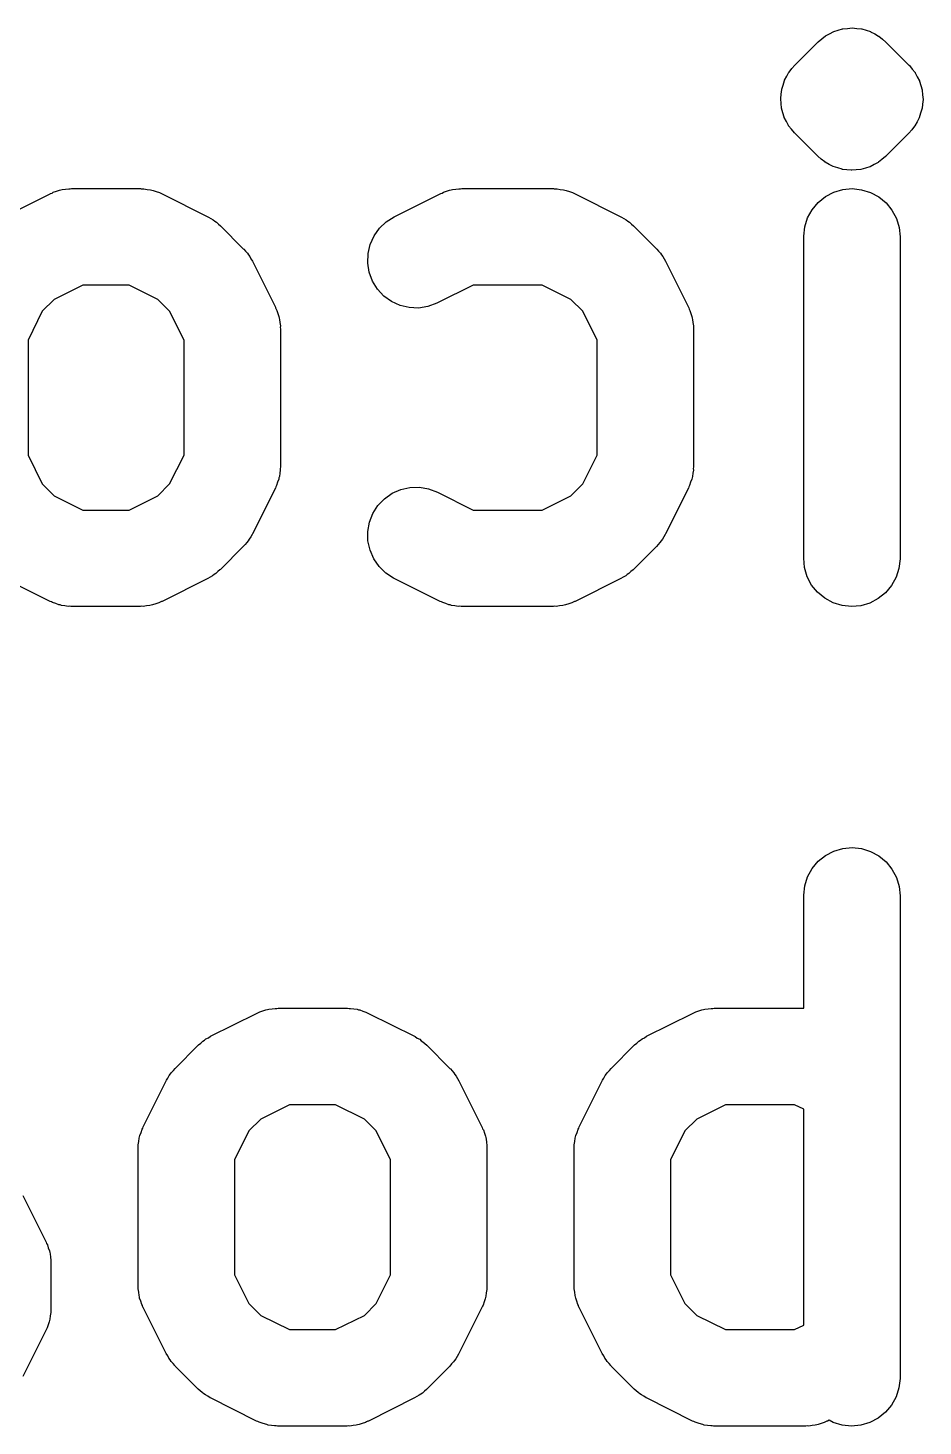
# Model space of a CAD drawing. Extents: x 5 to 6.69, y -5.5 to -3.89.
# Drawn here: x 5.2445 to 5.3176, y -4.4332 to -4.319 of the extents above; entities that cross this region are included whole.
import ezdxf

# ---------------------------------------------------------------- set-up
doc = ezdxf.new("R2010")
doc.units = 0
doc.header["$MEASUREMENT"] = 0
doc.layers.add('BLACK', color=7, linetype='CONTINUOUS')

msp = doc.modelspace()

# ---------------------------------------------------------------- linework, layer by layer
at = {"layer": 'BLACK', "linetype": 'CONTINUOUS'}
for p, q in [((5.31105, -4.31906), (5.31142, -4.31903)), ((5.31142, -4.31903), (5.31179, -4.31899)), ((5.31142, -4.31903), (5.31142, -4.31903)), ((5.31179, -4.31899), (5.3118, -4.31899)), ((5.31179, -4.31899), (5.31179, -4.31899)), ((5.3118, -4.31899), (5.31181, -4.31899)), ((5.31181, -4.31899), (5.31181, -4.31899)), ((5.31181, -4.31899), (5.31218, -4.31903)), ((5.31218, -4.31903), (5.31218, -4.31903)), ((5.31218, -4.31903), (5.31255, -4.31907)), ((5.30711, -4.32202), (5.30899, -4.32014)), ((5.30899, -4.32014), (5.30901, -4.32013)), ((5.30901, -4.32013), (5.30901, -4.32012)), ((5.30901, -4.32012), (5.30902, -4.32012)), ((5.30901, -4.32013), (5.30901, -4.32013)), ((5.30902, -4.32012), (5.30903, -4.32011)), ((5.30902, -4.32012), (5.30902, -4.32012)), ((5.30902, -4.32012), (5.30902, -4.32012)), ((5.30903, -4.32011), (5.30931, -4.31988)), ((5.30931, -4.31988), (5.30961, -4.31964)), ((5.30961, -4.31964), (5.30962, -4.31963)), ((5.30961, -4.31964), (5.30961, -4.31964)), ((5.30962, -4.31963), (5.30962, -4.31963)), ((5.30962, -4.31963), (5.30963, -4.31963)), ((5.30963, -4.31963), (5.30995, -4.31946)), ((5.30995, -4.31946), (5.31029, -4.31928)), ((5.31029, -4.31928), (5.31029, -4.31928)), ((5.31029, -4.31928), (5.3103, -4.31928)), ((5.3103, -4.31928), (5.31031, -4.31928)), ((5.31031, -4.31927), (5.31066, -4.31917)), ((5.31031, -4.31928), (5.31031, -4.31927)), ((5.31066, -4.31917), (5.31102, -4.31906)), ((5.31102, -4.31906), (5.31103, -4.31906)), ((5.31103, -4.31906), (5.31104, -4.31906)), ((5.31104, -4.31906), (5.31104, -4.31906)), ((5.31104, -4.31906), (5.31105, -4.31906)), ((5.31255, -4.31907), (5.31256, -4.31907)), ((5.31256, -4.31907), (5.31257, -4.31907)), ((5.31257, -4.31907), (5.31257, -4.31907)), ((5.31257, -4.31907), (5.31258, -4.31907)), ((5.31258, -4.31907), (5.31293, -4.31918)), ((5.31293, -4.31918), (5.31329, -4.31929)), ((5.31329, -4.31929), (5.31329, -4.3193)), ((5.31329, -4.3193), (5.3133, -4.3193)), ((5.3133, -4.3193), (5.31331, -4.3193)), ((5.31331, -4.3193), (5.31331, -4.3193)), ((5.31331, -4.3193), (5.31364, -4.31948)), ((5.31364, -4.31948), (5.31396, -4.31966)), ((5.31396, -4.31966), (5.31397, -4.31966)), ((5.31397, -4.31966), (5.31398, -4.31966)), ((5.31398, -4.31966), (5.31398, -4.31967)), ((5.31398, -4.31967), (5.31399, -4.31967)), ((5.31399, -4.31967), (5.31427, -4.31991)), ((5.31427, -4.31991), (5.31456, -4.32014)), ((5.31456, -4.32014), (5.31643, -4.32202)), ((5.30664, -4.32259), (5.30688, -4.3223)), ((5.30688, -4.3223), (5.30711, -4.32202)), ((5.31643, -4.32202), (5.31645, -4.32204)), ((5.31645, -4.32204), (5.31645, -4.32204)), ((5.31645, -4.32204), (5.31645, -4.32204)), ((5.31645, -4.32204), (5.31647, -4.32206)), ((5.31647, -4.32206), (5.3167, -4.32235)), ((5.3167, -4.32235), (5.31694, -4.32264)), ((5.30615, -4.32365), (5.30626, -4.32329)), ((5.30626, -4.32329), (5.30627, -4.32328)), ((5.30627, -4.32326), (5.30645, -4.32294)), ((5.30627, -4.32328), (5.30627, -4.32326)), ((5.30645, -4.32294), (5.30663, -4.32261)), ((5.30663, -4.32261), (5.30664, -4.3226)), ((5.30664, -4.3226), (5.30664, -4.32259)), ((5.31694, -4.32264), (5.31694, -4.32265)), ((5.31694, -4.32265), (5.31695, -4.32266)), ((5.31695, -4.32266), (5.31712, -4.32299)), ((5.31712, -4.32299), (5.31729, -4.32332)), ((5.31729, -4.32332), (5.3173, -4.32333)), ((5.3173, -4.32333), (5.3173, -4.32334)), ((5.3173, -4.32334), (5.31741, -4.3237)), ((5.30596, -4.32476), (5.306, -4.3244)), ((5.306, -4.3244), (5.30604, -4.32402)), ((5.30604, -4.324), (5.30615, -4.32365)), ((5.30604, -4.32401), (5.30604, -4.324)), ((5.30604, -4.32402), (5.30604, -4.32401)), ((5.31741, -4.3237), (5.31751, -4.32405)), ((5.31751, -4.32405), (5.31751, -4.32407)), ((5.31751, -4.32407), (5.31752, -4.32408)), ((5.31752, -4.32408), (5.31755, -4.32445)), ((5.31755, -4.32445), (5.31759, -4.32482)), ((5.30596, -4.32478), (5.30596, -4.32476)), ((5.30596, -4.32479), (5.30596, -4.32478)), ((5.306, -4.32516), (5.30596, -4.32479)), ((5.30603, -4.32553), (5.306, -4.32516)), ((5.30603, -4.32554), (5.30603, -4.32553)), ((5.30603, -4.32555), (5.30603, -4.32554)), ((5.30614, -4.32591), (5.30603, -4.32555)), ((5.3175, -4.32561), (5.31739, -4.32596)), ((5.31751, -4.32558), (5.3175, -4.32559)), ((5.3175, -4.32559), (5.3175, -4.32561)), ((5.31755, -4.32521), (5.31751, -4.32558)), ((5.31759, -4.32484), (5.31755, -4.32521)), ((5.31759, -4.32482), (5.31758, -4.32483)), ((5.31758, -4.32483), (5.31759, -4.32484)), ((5.30624, -4.32627), (5.30614, -4.32591)), ((5.30625, -4.32628), (5.30624, -4.32627)), ((5.30625, -4.32629), (5.30625, -4.32628)), ((5.30643, -4.32662), (5.30625, -4.32629)), ((5.3066, -4.32695), (5.30643, -4.32662)), ((5.30661, -4.32696), (5.3066, -4.32695)), ((5.30661, -4.32697), (5.30661, -4.32696)), ((5.30685, -4.32726), (5.30661, -4.32697)), ((5.3169, -4.32702), (5.31667, -4.3273)), ((5.31691, -4.327), (5.3169, -4.32702)), ((5.31692, -4.32699), (5.31691, -4.327)), ((5.3171, -4.32666), (5.31692, -4.32699)), ((5.31727, -4.32634), (5.3171, -4.32666)), ((5.31728, -4.32633), (5.31727, -4.32634)), ((5.31739, -4.32596), (5.31728, -4.32632)), ((5.31728, -4.32632), (5.31728, -4.32633)), ((5.30708, -4.32755), (5.30685, -4.32726)), ((5.30709, -4.32757), (5.30708, -4.32755)), ((5.3071, -4.32757), (5.30709, -4.32757)), ((5.30711, -4.32759), (5.3071, -4.32757)), ((5.3071, -4.32757), (5.3071, -4.32757)), ((5.30899, -4.32946), (5.30711, -4.32759)), ((5.31643, -4.32759), (5.31456, -4.32946)), ((5.31667, -4.3273), (5.31643, -4.32759)), ((5.30927, -4.3297), (5.30899, -4.32946)), ((5.30956, -4.32993), (5.30927, -4.3297)), ((5.30957, -4.32994), (5.30956, -4.32993)), ((5.30958, -4.32995), (5.30957, -4.32994)), ((5.30957, -4.32994), (5.30957, -4.32994)), ((5.30991, -4.33013), (5.30958, -4.32995)), ((5.30958, -4.32995), (5.30958, -4.32995)), ((5.31024, -4.3303), (5.30991, -4.33013)), ((5.31025, -4.33031), (5.31024, -4.3303)), ((5.31024, -4.3303), (5.31024, -4.3303)), ((5.31026, -4.33031), (5.31025, -4.33031)), ((5.31025, -4.33031), (5.31025, -4.33031)), ((5.31062, -4.33042), (5.31026, -4.33031)), ((5.31097, -4.33053), (5.31062, -4.33042)), ((5.31288, -4.33044), (5.31252, -4.33054)), ((5.31324, -4.33033), (5.31288, -4.33044)), ((5.31325, -4.33033), (5.31324, -4.33033)), ((5.31324, -4.33033), (5.31324, -4.33033)), ((5.31326, -4.33032), (5.31325, -4.33033)), ((5.31325, -4.33033), (5.31325, -4.33033)), ((5.31359, -4.33015), (5.31326, -4.33032)), ((5.31392, -4.32998), (5.31359, -4.33015)), ((5.31393, -4.32997), (5.31392, -4.32998)), ((5.31392, -4.32998), (5.31392, -4.32998)), ((5.31394, -4.32996), (5.31393, -4.32997)), ((5.31393, -4.32997), (5.31393, -4.32997)), ((5.31423, -4.32973), (5.31394, -4.32996)), ((5.31452, -4.3295), (5.31423, -4.32973)), ((5.31453, -4.32949), (5.31452, -4.3295)), ((5.31454, -4.32948), (5.31453, -4.32949)), ((5.31453, -4.32949), (5.31453, -4.32949)), ((5.31453, -4.32949), (5.31453, -4.32949)), ((5.31456, -4.32946), (5.31454, -4.32948)), ((5.31454, -4.32948), (5.31454, -4.32948)), ((5.31454, -4.32948), (5.31454, -4.32948)), ((5.31098, -4.33053), (5.31097, -4.33053)), ((5.31099, -4.33054), (5.31098, -4.33053)), ((5.31098, -4.33053), (5.31098, -4.33053)), ((5.311, -4.33054), (5.31099, -4.33054)), ((5.31136, -4.33057), (5.311, -4.33054)), ((5.31137, -4.33058), (5.31136, -4.33057)), ((5.31173, -4.33061), (5.31137, -4.33058)), ((5.31174, -4.33061), (5.31173, -4.33061)), ((5.31175, -4.33061), (5.31174, -4.33061)), ((5.31176, -4.33061), (5.31175, -4.33061)), ((5.31175, -4.33061), (5.31175, -4.33061)), ((5.31212, -4.33058), (5.31176, -4.33061)), ((5.31213, -4.33058), (5.31212, -4.33058)), ((5.3125, -4.33055), (5.31213, -4.33058)), ((5.31251, -4.33055), (5.3125, -4.33055)), ((5.3125, -4.33055), (5.3125, -4.33055)), ((5.31252, -4.33054), (5.31251, -4.33055)), ((5.31252, -4.33054), (5.31252, -4.33054)), ((5.24252, -4.33441), (5.24627, -4.33253)), ((5.24627, -4.33253), (5.24632, -4.33251)), ((5.24632, -4.33251), (5.24643, -4.33247)), ((5.24643, -4.33247), (5.24653, -4.33241)), ((5.24653, -4.33241), (5.24679, -4.33233)), ((5.24679, -4.33233), (5.24704, -4.33224)), ((5.24704, -4.33224), (5.24716, -4.33222)), ((5.24716, -4.33222), (5.24727, -4.33219)), ((5.24727, -4.33219), (5.24753, -4.33216)), ((5.24753, -4.33216), (5.2478, -4.33212)), ((5.2478, -4.33212), (5.24792, -4.33213)), ((5.24792, -4.33213), (5.24803, -4.33211)), ((5.24803, -4.33211), (5.25366, -4.33211)), ((5.25366, -4.33211), (5.25371, -4.33212)), ((5.25371, -4.33212), (5.25383, -4.33213)), ((5.25383, -4.33213), (5.25394, -4.33213)), ((5.25394, -4.33213), (5.25421, -4.33217)), ((5.25421, -4.33217), (5.25447, -4.3322)), ((5.25447, -4.3322), (5.25458, -4.33224)), ((5.25458, -4.33224), (5.2547, -4.33226)), ((5.2547, -4.33226), (5.25495, -4.33235)), ((5.25495, -4.33235), (5.25521, -4.33243)), ((5.25521, -4.33243), (5.25531, -4.33249)), ((5.25531, -4.33249), (5.25542, -4.33253)), ((5.25542, -4.33253), (5.25917, -4.33441)), ((5.27439, -4.33441), (5.27814, -4.33253)), ((5.27814, -4.33253), (5.27819, -4.33251)), ((5.27819, -4.33251), (5.2783, -4.33247)), ((5.2783, -4.33247), (5.2784, -4.33241)), ((5.2784, -4.33241), (5.27866, -4.33233)), ((5.27866, -4.33233), (5.27891, -4.33224)), ((5.27891, -4.33224), (5.27903, -4.33222)), ((5.27903, -4.33222), (5.27914, -4.33219)), ((5.27914, -4.33219), (5.27941, -4.33216)), ((5.27941, -4.33216), (5.27967, -4.33212)), ((5.27967, -4.33212), (5.27979, -4.33213)), ((5.27979, -4.33213), (5.2799, -4.33211)), ((5.2799, -4.33211), (5.2874, -4.33211)), ((5.2874, -4.33211), (5.28746, -4.33212)), ((5.28746, -4.33212), (5.28757, -4.33213)), ((5.28757, -4.33213), (5.28769, -4.33213)), ((5.28769, -4.33213), (5.28795, -4.33217)), ((5.28795, -4.33217), (5.28822, -4.3322)), ((5.28822, -4.3322), (5.28833, -4.33224)), ((5.28833, -4.33224), (5.28844, -4.33226)), ((5.28844, -4.33226), (5.2887, -4.33235)), ((5.2887, -4.33235), (5.28895, -4.33243)), ((5.28895, -4.33243), (5.28905, -4.33249)), ((5.28905, -4.33249), (5.28916, -4.33253)), ((5.28916, -4.33253), (5.29291, -4.33441)), ((5.30962, -4.33276), (5.3103, -4.3324)), ((5.3103, -4.3324), (5.31104, -4.33218)), ((5.31104, -4.33218), (5.3118, -4.33211)), ((5.3118, -4.33211), (5.31257, -4.3322)), ((5.31257, -4.3322), (5.3133, -4.33242)), ((5.3133, -4.33242), (5.31398, -4.33279)), ((5.30815, -4.3345), (5.30853, -4.33383)), ((5.30853, -4.33383), (5.30902, -4.33324)), ((5.30902, -4.33324), (5.30962, -4.33276)), ((5.31398, -4.33279), (5.31457, -4.33328)), ((5.31457, -4.33328), (5.31505, -4.33387)), ((5.31505, -4.33387), (5.31541, -4.33455)), ((5.25917, -4.33441), (5.25921, -4.33443)), ((5.25921, -4.33443), (5.2594, -4.33455)), ((5.2594, -4.33455), (5.2596, -4.33465)), ((5.2596, -4.33465), (5.25972, -4.33476)), ((5.25972, -4.33476), (5.25986, -4.33485)), ((5.25986, -4.33485), (5.26002, -4.335)), ((5.26002, -4.335), (5.26019, -4.33514)), ((5.27318, -4.33534), (5.27374, -4.33481)), ((5.27374, -4.33481), (5.27439, -4.33441)), ((5.29291, -4.33441), (5.29296, -4.33443)), ((5.29296, -4.33443), (5.29315, -4.33455)), ((5.29315, -4.33455), (5.29334, -4.33465)), ((5.29334, -4.33465), (5.29347, -4.33476)), ((5.29347, -4.33476), (5.29361, -4.33485)), ((5.29361, -4.33485), (5.29376, -4.335)), ((5.29376, -4.335), (5.29394, -4.33514)), ((5.30792, -4.33523), (5.30815, -4.3345)), ((5.31541, -4.33455), (5.31564, -4.33529)), ((5.26019, -4.33514), (5.26206, -4.33702)), ((5.27242, -4.33667), (5.27274, -4.33597)), ((5.27274, -4.33597), (5.27318, -4.33534)), ((5.29394, -4.33514), (5.29581, -4.33702)), ((5.30784, -4.336), (5.30792, -4.33523)), ((5.30784, -4.33605), (5.30784, -4.336)), ((5.30784, -4.3623), (5.30784, -4.33605)), ((5.31564, -4.33529), (5.31571, -4.33605)), ((5.31571, -4.33605), (5.31571, -4.3623)), ((5.26206, -4.33702), (5.2621, -4.33706)), ((5.2621, -4.33706), (5.26224, -4.33723)), ((5.26224, -4.33723), (5.26239, -4.33739)), ((5.27225, -4.33742), (5.27242, -4.33667)), ((5.29581, -4.33702), (5.29585, -4.33706)), ((5.29585, -4.33706), (5.29599, -4.33723)), ((5.29599, -4.33723), (5.29614, -4.33739)), ((5.26239, -4.33739), (5.26248, -4.33753)), ((5.26248, -4.33753), (5.26258, -4.33766)), ((5.26258, -4.33766), (5.26268, -4.33785)), ((5.26268, -4.33785), (5.2628, -4.33804)), ((5.2628, -4.33804), (5.26468, -4.34179)), ((5.27222, -4.33819), (5.27225, -4.33742)), ((5.27235, -4.33894), (5.27222, -4.33819)), ((5.29614, -4.33739), (5.29623, -4.33753)), ((5.29623, -4.33753), (5.29633, -4.33766)), ((5.29633, -4.33766), (5.29643, -4.33785)), ((5.29643, -4.33785), (5.29655, -4.33804)), ((5.29655, -4.33804), (5.29842, -4.34179)), ((5.27262, -4.33966), (5.27235, -4.33894)), ((5.24896, -4.33999), (5.24661, -4.34116)), ((5.25273, -4.33999), (5.24896, -4.33999)), ((5.25507, -4.34116), (5.25273, -4.33999)), ((5.27302, -4.34032), (5.27262, -4.33966)), ((5.27355, -4.34088), (5.27302, -4.34032)), ((5.28083, -4.33999), (5.27791, -4.34145)), ((5.28647, -4.33999), (5.28083, -4.33999)), ((5.28882, -4.34116), (5.28647, -4.33999)), ((5.24661, -4.34116), (5.24564, -4.34213)), ((5.25604, -4.34213), (5.25507, -4.34116)), ((5.26468, -4.34179), (5.2647, -4.34184)), ((5.2647, -4.34184), (5.26474, -4.34195)), ((5.27417, -4.34133), (5.27355, -4.34088)), ((5.27487, -4.34165), (5.27417, -4.34133)), ((5.27562, -4.34183), (5.27487, -4.34165)), ((5.27638, -4.34186), (5.27562, -4.34183)), ((5.27714, -4.34174), (5.27638, -4.34186)), ((5.27786, -4.34147), (5.27714, -4.34174)), ((5.27791, -4.34145), (5.27786, -4.34147)), ((5.28979, -4.34213), (5.28882, -4.34116)), ((5.29842, -4.34179), (5.29845, -4.34184)), ((5.29845, -4.34184), (5.29849, -4.34195)), ((5.24564, -4.34213), (5.24447, -4.34448)), ((5.25722, -4.34448), (5.25604, -4.34213)), ((5.26474, -4.34195), (5.26479, -4.34205)), ((5.26479, -4.34205), (5.26487, -4.34231)), ((5.26487, -4.34231), (5.26497, -4.34256)), ((5.26497, -4.34256), (5.26498, -4.34268)), ((5.26498, -4.34268), (5.26502, -4.34279)), ((5.26502, -4.34279), (5.26504, -4.34305)), ((5.29096, -4.34448), (5.28979, -4.34213)), ((5.29849, -4.34195), (5.29854, -4.34205)), ((5.29854, -4.34205), (5.29862, -4.34231)), ((5.29862, -4.34231), (5.29871, -4.34256)), ((5.29871, -4.34256), (5.29873, -4.34268)), ((5.29873, -4.34268), (5.29876, -4.34279)), ((5.29876, -4.34279), (5.29879, -4.34305)), ((5.26504, -4.34305), (5.26509, -4.34332)), ((5.26509, -4.34332), (5.26508, -4.34344)), ((5.26508, -4.34344), (5.26509, -4.34355)), ((5.26509, -4.34355), (5.26509, -4.3548)), ((5.29879, -4.34305), (5.29883, -4.34332)), ((5.29883, -4.34332), (5.29883, -4.34344)), ((5.29883, -4.34344), (5.29884, -4.34355)), ((5.29884, -4.34355), (5.29884, -4.3548)), ((5.24447, -4.34448), (5.24447, -4.35387)), ((5.25722, -4.35387), (5.25722, -4.34448)), ((5.29096, -4.35387), (5.29096, -4.34448)), ((5.24447, -4.35387), (5.24564, -4.35622)), ((5.25604, -4.35622), (5.25722, -4.35387)), ((5.28979, -4.35622), (5.29096, -4.35387)), ((5.26504, -4.35535), (5.26501, -4.35562)), ((5.26508, -4.35509), (5.26504, -4.35535)), ((5.26509, -4.35485), (5.26508, -4.35497)), ((5.26508, -4.35497), (5.26508, -4.35509)), ((5.26509, -4.3548), (5.26509, -4.35485)), ((5.29878, -4.35535), (5.29875, -4.35562)), ((5.29883, -4.35509), (5.29878, -4.35535)), ((5.29884, -4.35485), (5.29882, -4.35497)), ((5.29882, -4.35497), (5.29883, -4.35509)), ((5.29884, -4.3548), (5.29884, -4.35485)), ((5.24564, -4.35622), (5.24661, -4.35719)), ((5.25507, -4.35719), (5.25604, -4.35622)), ((5.26468, -4.35656), (5.2628, -4.36031)), ((5.26472, -4.35645), (5.26468, -4.35656)), ((5.26477, -4.35635), (5.26472, -4.35645)), ((5.26485, -4.35609), (5.26477, -4.35635)), ((5.26495, -4.35584), (5.26485, -4.35609)), ((5.26497, -4.35573), (5.26495, -4.35584)), ((5.26501, -4.35562), (5.26497, -4.35573)), ((5.27422, -4.35699), (5.27492, -4.35668)), ((5.27492, -4.35668), (5.27567, -4.35652)), ((5.27567, -4.35652), (5.27644, -4.3565)), ((5.27644, -4.3565), (5.2772, -4.35663)), ((5.2772, -4.35663), (5.27791, -4.3569)), ((5.28882, -4.35719), (5.28979, -4.35622)), ((5.29842, -4.35656), (5.29655, -4.36031)), ((5.29846, -4.35645), (5.29842, -4.35656)), ((5.29852, -4.35635), (5.29846, -4.35645)), ((5.2986, -4.35609), (5.29852, -4.35635)), ((5.2987, -4.35584), (5.2986, -4.35609)), ((5.29872, -4.35573), (5.2987, -4.35584)), ((5.29875, -4.35562), (5.29872, -4.35573)), ((5.24661, -4.35719), (5.24896, -4.35836)), ((5.25273, -4.35836), (5.25507, -4.35719)), ((5.27306, -4.35799), (5.27359, -4.35744)), ((5.27359, -4.35744), (5.27422, -4.35699)), ((5.27791, -4.3569), (5.28083, -4.35836)), ((5.28647, -4.35836), (5.28882, -4.35719)), ((5.24896, -4.35836), (5.25273, -4.35836)), ((5.27236, -4.35935), (5.27264, -4.35864)), ((5.27264, -4.35864), (5.27306, -4.35799)), ((5.28083, -4.35836), (5.28647, -4.35836)), ((5.27223, -4.36011), (5.27236, -4.35935)), ((5.27224, -4.36088), (5.27223, -4.36011)), ((5.2622, -4.36116), (5.26206, -4.36133)), ((5.26236, -4.361), (5.2622, -4.36116)), ((5.26245, -4.36087), (5.26236, -4.361)), ((5.26255, -4.36074), (5.26245, -4.36087)), ((5.26266, -4.36054), (5.26255, -4.36074)), ((5.26278, -4.36036), (5.26266, -4.36054)), ((5.2628, -4.36031), (5.26278, -4.36036)), ((5.27241, -4.36163), (5.27224, -4.36088)), ((5.29595, -4.36116), (5.29581, -4.36133)), ((5.2961, -4.361), (5.29595, -4.36116)), ((5.29619, -4.36087), (5.2961, -4.361)), ((5.2963, -4.36074), (5.29619, -4.36087)), ((5.2964, -4.36054), (5.2963, -4.36074)), ((5.29652, -4.36036), (5.2964, -4.36054)), ((5.29655, -4.36031), (5.29652, -4.36036)), ((5.26206, -4.36133), (5.26019, -4.36321)), ((5.27271, -4.36233), (5.27241, -4.36163)), ((5.27315, -4.36297), (5.27271, -4.36233)), ((5.29581, -4.36133), (5.29394, -4.36321)), ((5.30791, -4.36306), (5.30784, -4.3623)), ((5.31571, -4.36235), (5.31562, -4.36312)), ((5.31571, -4.3623), (5.31571, -4.36235)), ((5.25982, -4.36354), (5.25968, -4.36362)), ((5.25998, -4.36338), (5.25982, -4.36354)), ((5.26015, -4.36325), (5.25998, -4.36338)), ((5.26019, -4.36321), (5.26015, -4.36325)), ((5.2737, -4.3635), (5.27315, -4.36297)), ((5.27434, -4.36392), (5.2737, -4.3635)), ((5.29356, -4.36354), (5.29342, -4.36362)), ((5.29372, -4.36338), (5.29356, -4.36354)), ((5.2939, -4.36325), (5.29372, -4.36338)), ((5.29394, -4.36321), (5.2939, -4.36325)), ((5.30813, -4.3638), (5.30791, -4.36306)), ((5.31562, -4.36312), (5.31539, -4.36385)), ((5.24627, -4.36582), (5.24252, -4.36395)), ((5.25917, -4.36395), (5.25542, -4.36582)), ((5.25935, -4.36383), (5.25917, -4.36395)), ((5.25955, -4.36373), (5.25935, -4.36383)), ((5.25968, -4.36362), (5.25955, -4.36373)), ((5.27439, -4.36395), (5.27434, -4.36392)), ((5.27814, -4.36582), (5.27439, -4.36395)), ((5.29291, -4.36395), (5.28916, -4.36582)), ((5.2931, -4.36383), (5.29291, -4.36395)), ((5.2933, -4.36373), (5.2931, -4.36383)), ((5.29342, -4.36362), (5.2933, -4.36373)), ((5.30849, -4.36448), (5.30813, -4.3638)), ((5.30898, -4.36507), (5.30849, -4.36448)), ((5.31502, -4.36452), (5.31453, -4.36511)), ((5.31539, -4.36385), (5.31502, -4.36452)), ((5.24638, -4.36586), (5.24627, -4.36582)), ((5.24648, -4.36592), (5.24638, -4.36586)), ((5.25537, -4.36584), (5.25526, -4.36588)), ((5.25542, -4.36582), (5.25537, -4.36584)), ((5.27825, -4.36586), (5.27814, -4.36582)), ((5.27835, -4.36592), (5.27825, -4.36586)), ((5.28911, -4.36584), (5.289, -4.36588)), ((5.28916, -4.36582), (5.28911, -4.36584)), ((5.30957, -4.36556), (5.30898, -4.36507)), ((5.31025, -4.36593), (5.30957, -4.36556)), ((5.31393, -4.36559), (5.31325, -4.36595)), ((5.31453, -4.36511), (5.31393, -4.36559)), ((5.24674, -4.366), (5.24648, -4.36592)), ((5.24699, -4.36609), (5.24674, -4.366)), ((5.2471, -4.36611), (5.24699, -4.36609)), ((5.24721, -4.36615), (5.2471, -4.36611)), ((5.24748, -4.36618), (5.24721, -4.36615)), ((5.24775, -4.36623), (5.24748, -4.36618)), ((5.24786, -4.36622), (5.24775, -4.36623)), ((5.24798, -4.36624), (5.24786, -4.36622)), ((5.24803, -4.36624), (5.24798, -4.36624)), ((5.25366, -4.36624), (5.24803, -4.36624)), ((5.25377, -4.36622), (5.25366, -4.36624)), ((5.25389, -4.36623), (5.25377, -4.36622)), ((5.25415, -4.36619), (5.25389, -4.36623)), ((5.25442, -4.36616), (5.25415, -4.36619)), ((5.25453, -4.36613), (5.25442, -4.36616)), ((5.25465, -4.36611), (5.25453, -4.36613)), ((5.2549, -4.36602), (5.25465, -4.36611)), ((5.25516, -4.36594), (5.2549, -4.36602)), ((5.25526, -4.36588), (5.25516, -4.36594)), ((5.27861, -4.366), (5.27835, -4.36592)), ((5.27886, -4.36609), (5.27861, -4.366)), ((5.27897, -4.36611), (5.27886, -4.36609)), ((5.27908, -4.36615), (5.27897, -4.36611)), ((5.27935, -4.36618), (5.27908, -4.36615)), ((5.27962, -4.36623), (5.27935, -4.36618)), ((5.27973, -4.36622), (5.27962, -4.36623)), ((5.27985, -4.36624), (5.27973, -4.36622)), ((5.2799, -4.36624), (5.27985, -4.36624)), ((5.2874, -4.36624), (5.2799, -4.36624)), ((5.28752, -4.36622), (5.2874, -4.36624)), ((5.28763, -4.36623), (5.28752, -4.36622)), ((5.2879, -4.36619), (5.28763, -4.36623)), ((5.28817, -4.36616), (5.2879, -4.36619)), ((5.28828, -4.36613), (5.28817, -4.36616)), ((5.28839, -4.36611), (5.28828, -4.36613)), ((5.28864, -4.36602), (5.28839, -4.36611)), ((5.2889, -4.36594), (5.28864, -4.36602)), ((5.289, -4.36588), (5.2889, -4.36594)), ((5.31098, -4.36616), (5.31025, -4.36593)), ((5.31175, -4.36624), (5.31098, -4.36616)), ((5.31251, -4.36617), (5.31175, -4.36624)), ((5.31325, -4.36595), (5.31251, -4.36617)), ((5.30962, -4.38656), (5.3103, -4.38621)), ((5.3103, -4.38621), (5.31104, -4.38599)), ((5.31104, -4.38599), (5.3118, -4.38592)), ((5.3118, -4.38592), (5.31257, -4.386)), ((5.31257, -4.386), (5.3133, -4.38623)), ((5.3133, -4.38623), (5.31398, -4.38659)), ((5.30853, -4.38763), (5.30902, -4.38704)), ((5.30902, -4.38704), (5.30962, -4.38656)), ((5.31398, -4.38659), (5.31457, -4.38708)), ((5.31457, -4.38708), (5.31505, -4.38768)), ((5.30792, -4.38904), (5.30815, -4.38831)), ((5.30815, -4.38831), (5.30853, -4.38763)), ((5.31505, -4.38768), (5.31541, -4.38836)), ((5.31541, -4.38836), (5.31564, -4.38909)), ((5.30784, -4.3898), (5.30792, -4.38904)), ((5.30784, -4.38986), (5.30784, -4.3898)), ((5.31564, -4.38909), (5.31571, -4.38986)), ((5.30784, -4.39904), (5.30784, -4.38986)), ((5.31571, -4.38986), (5.31571, -4.42923)), ((5.25939, -4.40133), (5.26314, -4.39946)), ((5.26314, -4.39946), (5.26319, -4.39944)), ((5.26319, -4.39944), (5.2633, -4.3994)), ((5.2633, -4.3994), (5.2634, -4.39934)), ((5.2634, -4.39934), (5.26366, -4.39926)), ((5.26366, -4.39926), (5.26391, -4.39917)), ((5.26391, -4.39917), (5.26403, -4.39915)), ((5.26403, -4.39915), (5.26414, -4.39912)), ((5.26414, -4.39912), (5.26441, -4.39909)), ((5.26441, -4.39909), (5.26467, -4.39905)), ((5.26467, -4.39905), (5.26479, -4.39906)), ((5.26479, -4.39906), (5.2649, -4.39904)), ((5.2649, -4.39904), (5.27053, -4.39904)), ((5.27053, -4.39904), (5.27058, -4.39904)), ((5.27058, -4.39904), (5.2707, -4.39906)), ((5.2707, -4.39906), (5.27081, -4.39905)), ((5.27081, -4.39905), (5.27108, -4.3991)), ((5.27108, -4.3991), (5.27135, -4.39913)), ((5.27135, -4.39913), (5.27146, -4.39916)), ((5.27146, -4.39916), (5.27157, -4.39918)), ((5.27157, -4.39918), (5.27182, -4.39928)), ((5.27182, -4.39928), (5.27208, -4.39936)), ((5.27208, -4.39936), (5.27218, -4.39942)), ((5.27218, -4.39942), (5.27229, -4.39946)), ((5.27229, -4.39946), (5.27604, -4.40133)), ((5.29501, -4.40133), (5.29876, -4.39946)), ((5.29876, -4.39946), (5.29881, -4.39944)), ((5.29881, -4.39944), (5.29892, -4.3994)), ((5.29892, -4.3994), (5.29902, -4.39934)), ((5.29902, -4.39934), (5.29928, -4.39926)), ((5.29928, -4.39926), (5.29953, -4.39917)), ((5.29953, -4.39917), (5.29965, -4.39915)), ((5.29965, -4.39915), (5.29976, -4.39912)), ((5.29976, -4.39912), (5.30003, -4.39909)), ((5.30003, -4.39909), (5.30029, -4.39905)), ((5.30029, -4.39905), (5.30041, -4.39906)), ((5.30041, -4.39906), (5.30052, -4.39904)), ((5.30052, -4.39904), (5.30784, -4.39904)), ((5.2565, -4.40395), (5.25837, -4.40207)), ((5.25837, -4.40207), (5.25841, -4.40203)), ((5.25841, -4.40203), (5.25858, -4.4019)), ((5.25858, -4.4019), (5.25874, -4.40174)), ((5.25874, -4.40174), (5.25888, -4.40166)), ((5.25888, -4.40166), (5.25901, -4.40155)), ((5.25901, -4.40155), (5.25921, -4.40145)), ((5.25921, -4.40145), (5.25939, -4.40133)), ((5.27604, -4.40133), (5.27609, -4.40136)), ((5.27609, -4.40136), (5.27627, -4.40148)), ((5.27627, -4.40148), (5.27647, -4.40158)), ((5.27647, -4.40158), (5.27659, -4.40169)), ((5.27659, -4.40169), (5.27673, -4.40178)), ((5.27673, -4.40178), (5.27689, -4.40193)), ((5.27689, -4.40193), (5.27706, -4.40207)), ((5.27706, -4.40207), (5.27894, -4.40395)), ((5.29212, -4.40395), (5.29399, -4.40207)), ((5.29399, -4.40207), (5.29403, -4.40203)), ((5.29403, -4.40203), (5.2942, -4.4019)), ((5.2942, -4.4019), (5.29436, -4.40174)), ((5.29436, -4.40174), (5.2945, -4.40166)), ((5.2945, -4.40166), (5.29463, -4.40155)), ((5.29463, -4.40155), (5.29483, -4.40145)), ((5.29483, -4.40145), (5.29501, -4.40133)), ((5.2559, -4.40474), (5.25601, -4.40454)), ((5.25601, -4.40454), (5.25611, -4.40441)), ((5.25611, -4.40441), (5.2562, -4.40428)), ((5.2562, -4.40428), (5.25636, -4.40412)), ((5.25636, -4.40412), (5.2565, -4.40395)), ((5.27894, -4.40395), (5.27898, -4.40399)), ((5.27898, -4.40399), (5.27911, -4.40416)), ((5.27911, -4.40416), (5.27927, -4.40432)), ((5.27927, -4.40432), (5.27935, -4.40446)), ((5.27935, -4.40446), (5.27945, -4.40459)), ((5.27945, -4.40459), (5.27956, -4.40478)), ((5.29152, -4.40474), (5.29163, -4.40454)), ((5.29163, -4.40454), (5.29173, -4.40441)), ((5.29173, -4.40441), (5.29182, -4.40428)), ((5.29182, -4.40428), (5.29198, -4.40412)), ((5.29198, -4.40412), (5.29212, -4.40395)), ((5.25388, -4.40872), (5.25576, -4.40497)), ((5.25576, -4.40497), (5.25578, -4.40492)), ((5.25578, -4.40492), (5.2559, -4.40474)), ((5.27956, -4.40478), (5.27967, -4.40497)), ((5.27967, -4.40497), (5.28155, -4.40872)), ((5.2895, -4.40872), (5.29138, -4.40497)), ((5.29138, -4.40497), (5.2914, -4.40492)), ((5.2914, -4.40492), (5.29152, -4.40474)), ((5.26583, -4.40692), (5.26349, -4.40809)), ((5.2696, -4.40692), (5.26583, -4.40692)), ((5.27195, -4.40809), (5.2696, -4.40692)), ((5.30145, -4.40692), (5.29911, -4.40809)), ((5.30709, -4.40692), (5.30145, -4.40692)), ((5.30784, -4.40729), (5.30709, -4.40692)), ((5.26349, -4.40809), (5.26252, -4.40906)), ((5.27292, -4.40906), (5.27195, -4.40809)), ((5.29911, -4.40809), (5.29814, -4.40906)), ((5.30784, -4.42492), (5.30784, -4.40729)), ((5.25361, -4.40944), (5.25371, -4.40919)), ((5.25371, -4.40919), (5.25379, -4.40893)), ((5.25379, -4.40893), (5.25384, -4.40883)), ((5.25384, -4.40883), (5.25388, -4.40872)), ((5.26252, -4.40906), (5.26134, -4.41141)), ((5.27409, -4.41141), (5.27292, -4.40906)), ((5.28155, -4.40872), (5.28157, -4.40877)), ((5.28157, -4.40877), (5.28161, -4.40888)), ((5.28161, -4.40888), (5.28167, -4.40898)), ((5.28167, -4.40898), (5.28175, -4.40924)), ((5.28175, -4.40924), (5.28184, -4.40949)), ((5.28923, -4.40944), (5.28933, -4.40919)), ((5.28933, -4.40919), (5.28941, -4.40893)), ((5.28941, -4.40893), (5.28946, -4.40883)), ((5.28946, -4.40883), (5.2895, -4.40872)), ((5.29814, -4.40906), (5.29696, -4.41141)), ((5.25347, -4.41042), (5.25348, -4.41031)), ((5.25348, -4.41019), (5.25352, -4.40993)), ((5.25348, -4.41031), (5.25348, -4.41019)), ((5.25352, -4.40993), (5.25355, -4.40966)), ((5.25355, -4.40966), (5.25359, -4.40955)), ((5.25359, -4.40955), (5.25361, -4.40944)), ((5.28184, -4.40949), (5.28186, -4.4096)), ((5.28186, -4.4096), (5.28189, -4.40972)), ((5.28189, -4.40972), (5.28192, -4.40998)), ((5.28192, -4.40998), (5.28196, -4.41025)), ((5.28196, -4.41025), (5.28195, -4.41036)), ((5.28195, -4.41036), (5.28196, -4.41048)), ((5.28909, -4.41042), (5.2891, -4.41031)), ((5.2891, -4.41019), (5.28914, -4.40993)), ((5.2891, -4.41031), (5.2891, -4.41019)), ((5.28914, -4.40993), (5.28917, -4.40966)), ((5.28917, -4.40966), (5.28921, -4.40955)), ((5.28921, -4.40955), (5.28923, -4.40944)), ((5.25347, -4.41048), (5.25347, -4.41042)), ((5.25347, -4.42173), (5.25347, -4.41048)), ((5.26134, -4.41141), (5.26134, -4.4208)), ((5.27409, -4.4208), (5.27409, -4.41141)), ((5.28196, -4.41048), (5.28196, -4.42173)), ((5.28909, -4.41048), (5.28909, -4.41042)), ((5.28909, -4.42173), (5.28909, -4.41048)), ((5.29696, -4.41141), (5.29696, -4.4208)), ((5.24405, -4.41434), (5.24593, -4.41809)), ((5.24593, -4.41809), (5.24595, -4.41814)), ((5.24595, -4.41814), (5.24599, -4.41825)), ((5.24599, -4.41825), (5.24605, -4.41835)), ((5.24605, -4.41835), (5.24613, -4.41861)), ((5.24613, -4.41861), (5.24622, -4.41886)), ((5.24622, -4.41886), (5.24624, -4.41898)), ((5.24624, -4.41898), (5.24627, -4.41909)), ((5.24627, -4.41909), (5.2463, -4.41936)), ((5.2463, -4.41936), (5.24634, -4.41962)), ((5.24634, -4.41962), (5.24633, -4.41974)), ((5.24633, -4.41974), (5.24634, -4.41985)), ((5.24634, -4.41985), (5.24634, -4.4236)), ((5.25348, -4.42184), (5.25347, -4.42173)), ((5.26134, -4.4208), (5.26252, -4.42315)), ((5.27292, -4.42315), (5.27409, -4.4208)), ((5.28196, -4.42178), (5.28195, -4.4219)), ((5.28196, -4.42173), (5.28196, -4.42178)), ((5.2891, -4.42184), (5.28909, -4.42173)), ((5.29696, -4.4208), (5.29814, -4.42315)), ((5.25348, -4.42196), (5.25348, -4.42184)), ((5.25352, -4.42223), (5.25348, -4.42196)), ((5.25354, -4.42249), (5.25352, -4.42223)), ((5.25358, -4.4226), (5.25354, -4.42249)), ((5.25359, -4.42272), (5.25358, -4.4226)), ((5.25369, -4.42297), (5.25359, -4.42272)), ((5.28182, -4.42277), (5.28173, -4.42302)), ((5.28184, -4.42266), (5.28182, -4.42277)), ((5.28188, -4.42255), (5.28184, -4.42266)), ((5.28191, -4.42228), (5.28188, -4.42255)), ((5.28195, -4.42201), (5.28191, -4.42228)), ((5.28195, -4.4219), (5.28195, -4.42201)), ((5.2891, -4.42196), (5.2891, -4.42184)), ((5.28914, -4.42223), (5.2891, -4.42196)), ((5.28916, -4.42249), (5.28914, -4.42223)), ((5.2892, -4.4226), (5.28916, -4.42249)), ((5.28922, -4.42272), (5.2892, -4.4226)), ((5.28931, -4.42297), (5.28922, -4.42272)), ((5.24633, -4.42389), (5.24629, -4.42415)), ((5.24634, -4.42366), (5.24633, -4.42377)), ((5.24633, -4.42377), (5.24633, -4.42389)), ((5.24634, -4.4236), (5.24634, -4.42366)), ((5.25377, -4.42323), (5.25369, -4.42297)), ((5.25382, -4.42333), (5.25377, -4.42323)), ((5.25386, -4.42344), (5.25382, -4.42333)), ((5.25388, -4.42349), (5.25386, -4.42344)), ((5.25576, -4.42724), (5.25388, -4.42349)), ((5.26252, -4.42315), (5.26349, -4.42412)), ((5.27195, -4.42412), (5.27292, -4.42315)), ((5.28155, -4.42349), (5.27967, -4.42724)), ((5.28159, -4.42338), (5.28155, -4.42349)), ((5.28165, -4.42328), (5.28159, -4.42338)), ((5.28173, -4.42302), (5.28165, -4.42328)), ((5.28939, -4.42323), (5.28931, -4.42297)), ((5.28944, -4.42333), (5.28939, -4.42323)), ((5.28948, -4.42344), (5.28944, -4.42333)), ((5.2895, -4.42349), (5.28948, -4.42344)), ((5.29138, -4.42724), (5.2895, -4.42349)), ((5.29814, -4.42315), (5.29911, -4.42412)), ((5.24603, -4.42515), (5.24597, -4.42526)), ((5.24611, -4.4249), (5.24603, -4.42515)), ((5.2462, -4.42465), (5.24611, -4.4249)), ((5.24622, -4.42453), (5.2462, -4.42465)), ((5.24626, -4.42442), (5.24622, -4.42453)), ((5.24629, -4.42415), (5.24626, -4.42442)), ((5.26349, -4.42412), (5.26583, -4.42529)), ((5.2696, -4.42529), (5.27195, -4.42412)), ((5.29911, -4.42412), (5.30145, -4.42529)), ((5.30709, -4.42529), (5.30784, -4.42492)), ((5.24593, -4.42536), (5.24405, -4.42911)), ((5.24597, -4.42526), (5.24593, -4.42536)), ((5.26583, -4.42529), (5.2696, -4.42529)), ((5.30145, -4.42529), (5.30709, -4.42529)), ((5.25588, -4.42743), (5.25576, -4.42724)), ((5.25598, -4.42762), (5.25588, -4.42743)), ((5.27953, -4.42747), (5.27942, -4.42767)), ((5.27965, -4.42729), (5.27953, -4.42747)), ((5.27967, -4.42724), (5.27965, -4.42729)), ((5.2915, -4.42743), (5.29138, -4.42724)), ((5.2916, -4.42762), (5.2915, -4.42743)), ((5.25608, -4.42775), (5.25598, -4.42762)), ((5.25617, -4.42789), (5.25608, -4.42775)), ((5.25632, -4.42805), (5.25617, -4.42789)), ((5.25646, -4.42822), (5.25632, -4.42805)), ((5.2565, -4.42826), (5.25646, -4.42822)), ((5.25837, -4.43014), (5.2565, -4.42826)), ((5.27894, -4.42826), (5.27706, -4.43014)), ((5.27908, -4.42809), (5.27894, -4.42826)), ((5.27923, -4.42793), (5.27908, -4.42809)), ((5.27932, -4.4278), (5.27923, -4.42793)), ((5.27942, -4.42767), (5.27932, -4.4278)), ((5.2917, -4.42775), (5.2916, -4.42762)), ((5.29179, -4.42789), (5.2917, -4.42775)), ((5.29194, -4.42805), (5.29179, -4.42789)), ((5.29208, -4.42822), (5.29194, -4.42805)), ((5.29212, -4.42826), (5.29208, -4.42822)), ((5.29399, -4.43014), (5.29212, -4.42826)), ((5.31571, -4.42928), (5.31562, -4.43005)), ((5.31571, -4.42923), (5.31571, -4.42928)), ((5.25854, -4.43028), (5.25837, -4.43014)), ((5.2587, -4.43043), (5.25854, -4.43028)), ((5.25884, -4.43052), (5.2587, -4.43043)), ((5.25896, -4.43062), (5.25884, -4.43052)), ((5.25916, -4.43073), (5.25896, -4.43062)), ((5.25935, -4.43085), (5.25916, -4.43073)), ((5.25939, -4.43087), (5.25935, -4.43085)), ((5.26314, -4.43275), (5.25939, -4.43087)), ((5.27604, -4.43087), (5.27229, -4.43275)), ((5.27623, -4.43076), (5.27604, -4.43087)), ((5.27642, -4.43065), (5.27623, -4.43076)), ((5.27655, -4.43055), (5.27642, -4.43065)), ((5.27669, -4.43047), (5.27655, -4.43055)), ((5.27685, -4.43031), (5.27669, -4.43047)), ((5.27702, -4.43018), (5.27685, -4.43031)), ((5.27706, -4.43014), (5.27702, -4.43018)), ((5.29416, -4.43028), (5.29399, -4.43014)), ((5.29432, -4.43043), (5.29416, -4.43028)), ((5.29446, -4.43052), (5.29432, -4.43043)), ((5.29459, -4.43062), (5.29446, -4.43052)), ((5.29478, -4.43073), (5.29459, -4.43062)), ((5.29497, -4.43085), (5.29478, -4.43073)), ((5.29501, -4.43087), (5.29497, -4.43085)), ((5.29876, -4.43275), (5.29501, -4.43087)), ((5.31539, -4.43078), (5.31502, -4.43145)), ((5.31562, -4.43005), (5.31539, -4.43078)), ((5.31453, -4.43204), (5.31393, -4.43252)), ((5.31502, -4.43145), (5.31453, -4.43204)), ((5.26325, -4.43279), (5.26314, -4.43275)), ((5.26335, -4.43285), (5.26325, -4.43279)), ((5.26361, -4.43293), (5.26335, -4.43285)), ((5.26386, -4.43302), (5.26361, -4.43293)), ((5.26398, -4.43304), (5.26386, -4.43302)), ((5.26409, -4.43308), (5.26398, -4.43304)), ((5.26435, -4.43311), (5.26409, -4.43308)), ((5.26462, -4.43315), (5.26435, -4.43311)), ((5.26473, -4.43315), (5.26462, -4.43315)), ((5.26485, -4.43316), (5.26473, -4.43315)), ((5.2649, -4.43316), (5.26485, -4.43316)), ((5.27053, -4.43316), (5.2649, -4.43316)), ((5.27064, -4.43315), (5.27053, -4.43316)), ((5.27076, -4.43316), (5.27064, -4.43315)), ((5.27103, -4.43312), (5.27076, -4.43316)), ((5.27129, -4.43309), (5.27103, -4.43312)), ((5.2714, -4.43306), (5.27129, -4.43309)), ((5.27152, -4.43304), (5.2714, -4.43306)), ((5.27177, -4.43295), (5.27152, -4.43304)), ((5.27203, -4.43287), (5.27177, -4.43295)), ((5.27213, -4.43281), (5.27203, -4.43287)), ((5.27224, -4.43277), (5.27213, -4.43281)), ((5.27229, -4.43275), (5.27224, -4.43277)), ((5.29887, -4.43279), (5.29876, -4.43275)), ((5.29897, -4.43285), (5.29887, -4.43279)), ((5.29923, -4.43293), (5.29897, -4.43285)), ((5.29948, -4.43302), (5.29923, -4.43293)), ((5.2996, -4.43304), (5.29948, -4.43302)), ((5.29971, -4.43308), (5.2996, -4.43304)), ((5.29997, -4.43311), (5.29971, -4.43308)), ((5.30024, -4.43315), (5.29997, -4.43311)), ((5.30035, -4.43315), (5.30024, -4.43315)), ((5.30047, -4.43316), (5.30035, -4.43315)), ((5.30052, -4.43316), (5.30047, -4.43316)), ((5.30802, -4.43316), (5.30052, -4.43316)), ((5.30814, -4.43315), (5.30802, -4.43316)), ((5.30826, -4.43316), (5.30814, -4.43315)), ((5.30852, -4.43312), (5.30826, -4.43316)), ((5.30879, -4.43309), (5.30852, -4.43312)), ((5.3089, -4.43306), (5.30879, -4.43309)), ((5.30901, -4.43304), (5.3089, -4.43306)), ((5.30927, -4.43295), (5.30901, -4.43304)), ((5.30952, -4.43287), (5.30927, -4.43295)), ((5.30963, -4.43281), (5.30952, -4.43287)), ((5.30974, -4.43277), (5.30963, -4.43281)), ((5.30978, -4.43275), (5.30974, -4.43277)), ((5.30992, -4.43268), (5.30978, -4.43275)), ((5.31025, -4.43286), (5.30992, -4.43268)), ((5.31098, -4.43308), (5.31025, -4.43286)), ((5.31175, -4.43316), (5.31098, -4.43308)), ((5.31251, -4.43309), (5.31175, -4.43316)), ((5.31325, -4.43288), (5.31251, -4.43309)), ((5.31393, -4.43252), (5.31325, -4.43288))]:
    msp.add_line(p, q, dxfattribs=at)

doc.saveas('drawing.dxf')
